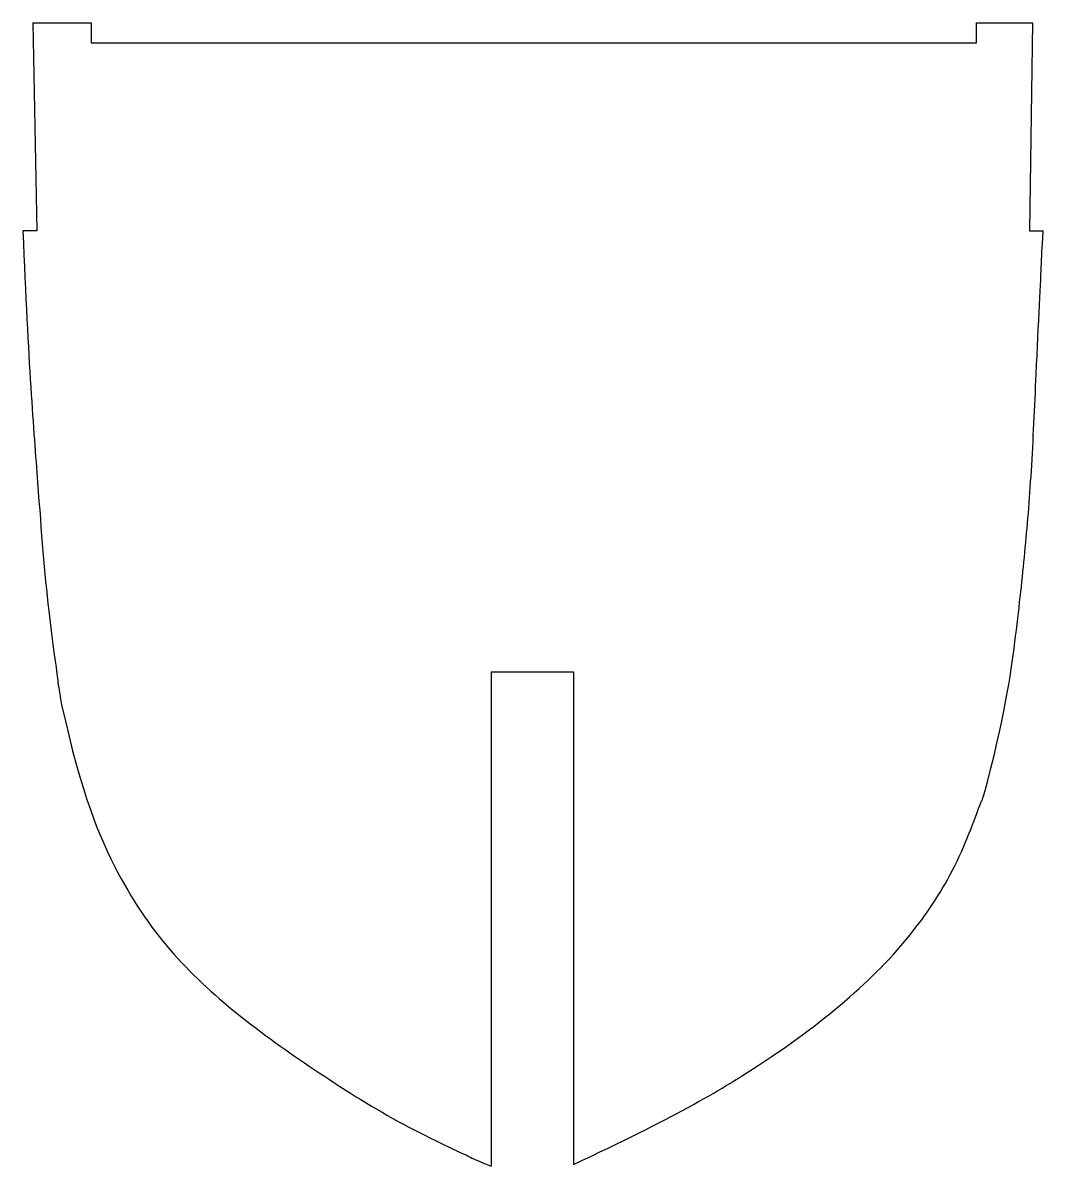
# Model space of a CAD drawing. Header units: millimetres. Extents: x -46 to 54, y -48 to 63.
import ezdxf

# ---------------------------------------------------------------- set-up
doc = ezdxf.new("R2010")
doc.units = ezdxf.units.MM

msp = doc.modelspace()

# ---------------------------------------------------------------- linework, layer by layer
at = {"color": 7, "linetype": 'Continuous'}
for p, q in [((-44.54, 63.1), (-38.87, 63.1)), ((-44.54, 63.1), (-44.16, 42.87)), ((-38.87, 63.1), (-38.87, 61.16)), ((47.16, 61.16), (47.16, 63.1)), ((47.16, 63.1), (52.61, 63.1)), ((52.61, 63.1), (52.34, 42.87)), ((-38.87, 61.16), (47.16, 61.16)), ((-44.16, 42.87), (-45.52, 42.87)), ((52.34, 42.87), (53.65, 42.87)), ((0, 0), (8, 0)), ((0, 0), (0, -48.08)), ((8, 0), (8, -47.91))]:
    msp.add_line(p, q, dxfattribs=at)
for points, knots in [([(-45.52, 42.87), (-44.99, 29.93), (-43.96, 17.01), (-43.24, 6.86), (-41.75, -3.21), (-42.32, 0.14), (-41.75, -3.21)], [0, 0, 0, 0, 0.279936, 0.559981, 0.779945, 1, 1, 1, 1]), ([(48.24, -10.72), (50.11, -3.4), (51.09, 4.09), (51.9, 11.61), (52.54, 19.14), (53.06, 31.01), (53.65, 42.87), (53.43, 38.91), (53.65, 42.87)], [0, 0, 0, 0, 0.1399, 0.279917, 0.42004, 0.559952, 0.78002, 1, 1, 1, 1]), ([(-41.75, -3.21), (-39.81, -12.02), (-36.3, -20.33), (-31.07, -27.71), (-24.37, -33.73), (-16.6, -39.17), (-8.63, -44.21), (0, -48.08), (-2.93, -46.89), (0, -48.08)], [0, 0, 0, 0, 0.139921, 0.279913, 0.420223, 0.559942, 0.706947, 0.853202, 1, 1, 1, 1]), ([(8, -47.91), (17.6, -43.46), (26.73, -38.09), (35.23, -31.63), (41.02, -25.64), (45.51, -18.71), (48.24, -10.72), (47.47, -13.45), (48.24, -10.72)], [0, 0, 0, 0, 0.186024, 0.372282, 0.559954, 0.706429, 0.851612, 1, 1, 1, 1])]:
    msp.add_open_spline(points, degree=3, knots=knots, dxfattribs=at)

doc.saveas('drawing.dxf')
